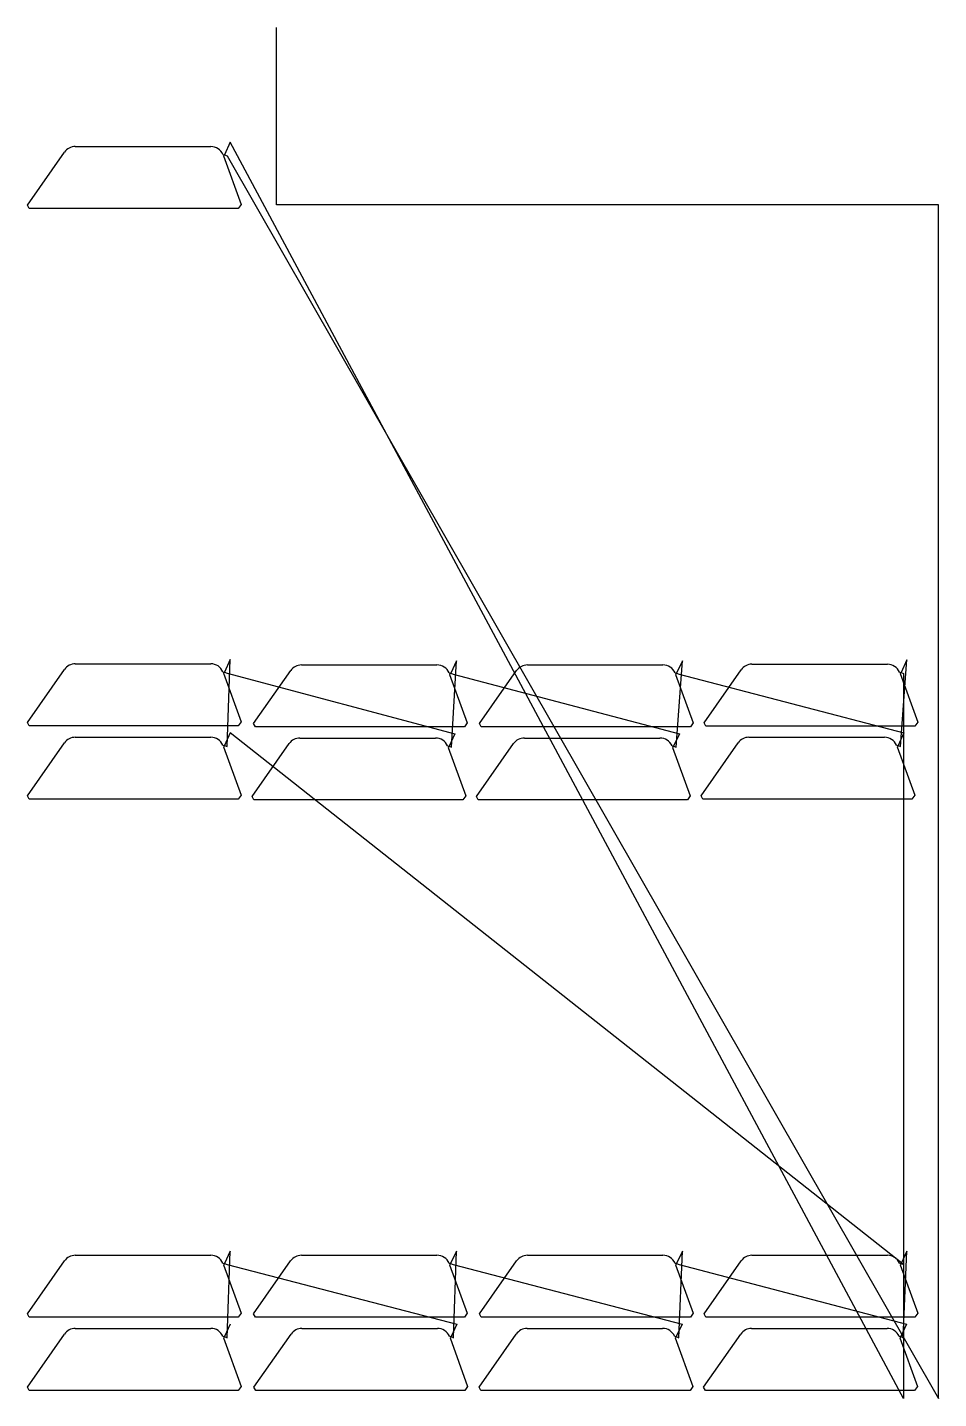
# Model space of a CAD drawing. Header units: metres. Extents: x 15 to 1676, y 0 to 2500.
import ezdxf

# ---------------------------------------------------------------- set-up
doc = ezdxf.new("R2010")
doc.units = ezdxf.units.M

msp = doc.modelspace()

# ---------------------------------------------------------------- linework, layer by layer
at = {"layer": 'TOOL_0'}
for p, q in [((468.745, 2498.986), (468.745, 2499.986)), ((468.745, 2176.535), (468.745, 2498.986)), ((102.189, 2282.794), (349.289, 2282.794)), ((384.813, 2290.58), (374.248, 2267.922)), ((1612.327, -0.013), (384.813, 2290.58)), ((14.907, 2175.986), (82.529, 2272.56)), ((371.285, 2268.395), (374.249, 2267.921)), ((374.248, 2267.922), (372.354, 2265.593)), ((372.354, 2265.593), (404.53, 2177.191)), ((374.249, 2267.921), (378.781, 2265.808)), ((378.781, 2265.808), (1676.081, -0.014)), ((18.13, 2169.794), (14.907, 2175.986)), ((404.53, 2177.191), (399.351, 2169.794)), ((1676.081, 2176.535), (468.745, 2176.535)), ((1676.081, 0.986), (1676.081, 2176.535)), ((399.351, 2169.794), (18.13, 2169.794)), ((14.896, 1232.802), (82.518, 1329.376)), ((102.178, 1339.61), (349.278, 1339.61)), ((371.274, 1325.211), (374.238, 1324.737)), ((384.802, 1347.395), (374.237, 1324.738)), ((378.768, 1188.77), (384.802, 1347.395)), ((427.199, 1230.73), (494.821, 1327.304)), ((514.481, 1337.538), (761.581, 1337.538)), ((797.106, 1345.324), (786.54, 1322.666)), ((788.32, 1187.389), (797.106, 1345.324)), ((839.202, 1230.729), (906.824, 1327.303)), ((926.484, 1337.537), (1173.584, 1337.537)), ((1197.572, 1187.387), (1209.109, 1345.323)), ((1209.109, 1345.323), (1198.543, 1322.665)), ((1248.453, 1232.108), (1316.075, 1328.682)), ((1335.735, 1338.916), (1582.835, 1338.916)), ((1606.823, 1188.766), (1618.359, 1346.702)), ((1618.359, 1346.702), (1607.794, 1324.044)), ((374.237, 1324.738), (372.343, 1322.409)), ((372.343, 1322.409), (404.519, 1234.007)), ((374.238, 1324.737), (378.77, 1322.624)), ((378.77, 1322.624), (794.352, 1212.161)), ((783.577, 1323.139), (786.541, 1322.665)), ((786.54, 1322.666), (784.646, 1320.337)), ((784.646, 1320.337), (816.822, 1231.935)), ((786.541, 1322.665), (791.073, 1320.552)), ((791.073, 1320.552), (1203.604, 1212.158)), ((1195.58, 1323.138), (1198.544, 1322.664)), ((1198.543, 1322.665), (1196.649, 1320.336)), ((1196.649, 1320.336), (1228.825, 1231.934)), ((1198.544, 1322.664), (1203.076, 1320.551)), ((1203.076, 1320.551), (1612.856, 1213.537)), ((1604.831, 1324.517), (1607.795, 1324.043)), ((1607.794, 1324.044), (1605.9, 1321.715)), ((1605.9, 1321.715), (1638.076, 1233.313)), ((1607.795, 1324.043), (1612.327, 1321.93)), ((1612.327, 1321.93), (1612.327, -0.013)), ((18.119, 1226.61), (14.896, 1232.802)), ((399.34, 1226.61), (18.119, 1226.61)), ((404.519, 1234.007), (399.34, 1226.61)), ((430.422, 1224.538), (427.199, 1230.73)), ((816.822, 1231.935), (811.643, 1224.538)), ((842.425, 1224.537), (839.202, 1230.729)), ((1228.825, 1231.934), (1223.646, 1224.537)), ((1251.676, 1225.916), (1248.453, 1232.108)), ((1632.897, 1225.916), (1251.676, 1225.916)), ((1638.076, 1233.313), (1632.897, 1225.916)), ((102.176, 1205.756), (349.276, 1205.756)), ((384.8, 1213.541), (374.235, 1190.884)), ((1612.314, 244.201), (384.8, 1213.541)), ((811.643, 1224.538), (430.422, 1224.538)), ((511.728, 1204.375), (758.828, 1204.375)), ((794.352, 1212.161), (783.787, 1189.503)), ((1223.646, 1224.537), (842.425, 1224.537)), ((920.98, 1204.373), (1168.08, 1204.373)), ((1203.604, 1212.158), (1193.039, 1189.501)), ((1330.231, 1205.752), (1577.331, 1205.752)), ((1612.856, 1213.537), (1602.29, 1190.88)), ((14.894, 1098.948), (82.516, 1195.522)), ((371.272, 1191.357), (374.236, 1190.883)), ((374.235, 1190.884), (372.341, 1188.555)), ((372.341, 1188.555), (404.517, 1100.153)), ((374.236, 1190.883), (378.768, 1188.77)), ((424.446, 1097.567), (492.068, 1194.141)), ((780.824, 1189.976), (783.788, 1189.502)), ((783.787, 1189.503), (781.893, 1187.174)), ((781.893, 1187.174), (814.069, 1098.772)), ((783.788, 1189.502), (788.32, 1187.389)), ((833.698, 1097.565), (901.32, 1194.139)), ((1190.076, 1189.974), (1193.04, 1189.5)), ((1193.039, 1189.501), (1191.145, 1187.172)), ((1191.145, 1187.172), (1223.321, 1098.77)), ((1193.04, 1189.5), (1197.572, 1187.387)), ((1242.949, 1098.944), (1310.571, 1195.518)), ((1599.327, 1191.353), (1602.291, 1190.879)), ((1602.29, 1190.88), (1600.396, 1188.551)), ((1600.396, 1188.551), (1632.572, 1100.149)), ((1602.291, 1190.879), (1606.823, 1188.766)), ((404.517, 1100.153), (399.338, 1092.756)), ((1632.572, 1100.149), (1627.393, 1092.752)), ((18.117, 1092.756), (14.894, 1098.948)), ((399.338, 1092.756), (18.117, 1092.756)), ((427.669, 1091.375), (424.446, 1097.567)), ((808.89, 1091.375), (427.669, 1091.375)), ((814.069, 1098.772), (808.89, 1091.375)), ((836.921, 1091.373), (833.698, 1097.565)), ((1218.142, 1091.373), (836.921, 1091.373)), ((1223.321, 1098.77), (1218.142, 1091.373)), ((1246.172, 1092.752), (1242.949, 1098.944)), ((1627.393, 1092.752), (1246.172, 1092.752)), ((14.882, 154.385), (82.504, 250.959)), ((102.164, 261.193), (349.264, 261.193)), ((384.788, 268.979), (374.223, 246.321)), ((378.754, 110.914), (384.788, 268.979)), ((427.185, 154.383), (494.807, 250.957)), ((514.467, 261.191), (761.567, 261.191)), ((797.091, 268.977), (786.526, 246.319)), ((791.745, 110.912), (797.091, 268.977)), ((839.188, 154.381), (906.81, 250.955)), ((926.47, 261.189), (1173.57, 261.189)), ((1209.095, 268.975), (1198.529, 246.317)), ((1202.373, 110.91), (1209.095, 268.975)), ((1248.44, 154.379), (1316.062, 250.953)), ((1335.722, 261.187), (1582.822, 261.187)), ((1618.346, 268.973), (1607.781, 246.315)), ((1611.624, 110.908), (1618.346, 268.973)), ((371.26, 246.794), (374.224, 246.32)), ((374.223, 246.321), (372.329, 243.992)), ((372.329, 243.992), (404.505, 155.59)), ((374.224, 246.32), (378.756, 244.207)), ((378.756, 244.207), (797.777, 135.684)), ((783.563, 246.792), (786.527, 246.318)), ((786.526, 246.319), (784.632, 243.99)), ((784.632, 243.99), (816.808, 155.588)), ((786.527, 246.318), (791.059, 244.205)), ((791.059, 244.205), (1208.406, 135.682)), ((1195.566, 246.79), (1198.53, 246.316)), ((1198.529, 246.317), (1196.635, 243.988)), ((1196.635, 243.988), (1228.811, 155.586)), ((1198.53, 246.316), (1203.062, 244.203)), ((1203.062, 244.203), (1617.656, 135.68)), ((1604.818, 246.788), (1607.782, 246.314)), ((1607.781, 246.315), (1605.887, 243.986)), ((1605.887, 243.986), (1638.063, 155.584)), ((1607.782, 246.314), (1612.314, 244.201)), ((18.105, 148.193), (14.882, 154.385)), ((404.505, 155.59), (399.326, 148.193)), ((430.408, 148.191), (427.185, 154.383)), ((816.808, 155.588), (811.629, 148.191)), ((842.411, 148.189), (839.188, 154.381)), ((1228.811, 155.586), (1223.632, 148.189)), ((1251.663, 148.187), (1248.44, 154.379)), ((1638.063, 155.584), (1632.884, 148.187)), ((399.326, 148.193), (18.105, 148.193)), ((102.162, 127.9), (349.262, 127.9)), ((384.786, 135.686), (374.221, 113.028)), ((811.629, 148.191), (430.408, 148.191)), ((515.153, 127.898), (762.253, 127.898)), ((797.777, 135.684), (787.212, 113.026)), ((1223.632, 148.189), (842.411, 148.189)), ((925.781, 127.896), (1172.881, 127.896)), ((1208.406, 135.682), (1197.84, 113.024)), ((1632.884, 148.187), (1251.663, 148.187)), ((1335.032, 127.894), (1582.132, 127.894)), ((1617.656, 135.68), (1607.091, 113.022)), ((14.88, 21.092), (82.502, 117.666)), ((371.258, 113.501), (374.222, 113.027)), ((374.221, 113.028), (372.327, 110.699)), ((372.327, 110.699), (404.503, 22.297)), ((374.222, 113.027), (378.754, 110.914)), ((427.871, 21.09), (495.493, 117.664)), ((784.249, 113.499), (787.213, 113.025)), ((787.212, 113.026), (785.318, 110.697)), ((785.318, 110.697), (817.494, 22.295)), ((787.213, 113.025), (791.745, 110.912)), ((838.499, 21.088), (906.121, 117.662)), ((1194.877, 113.497), (1197.841, 113.023)), ((1197.84, 113.024), (1195.946, 110.695)), ((1195.946, 110.695), (1228.122, 22.293)), ((1197.841, 113.023), (1202.373, 110.91)), ((1247.75, 21.086), (1315.372, 117.66)), ((1604.128, 113.495), (1607.092, 113.021)), ((1607.091, 113.022), (1605.197, 110.693)), ((1605.197, 110.693), (1637.373, 22.291)), ((1607.092, 113.021), (1611.624, 110.908)), ((18.103, 14.9), (14.88, 21.092)), ((399.324, 14.9), (18.103, 14.9)), ((404.503, 22.297), (399.324, 14.9)), ((431.094, 14.898), (427.871, 21.09)), ((812.315, 14.898), (431.094, 14.898)), ((817.494, 22.295), (812.315, 14.898)), ((841.722, 14.896), (838.499, 21.088)), ((1222.943, 14.896), (841.722, 14.896)), ((1228.122, 22.293), (1222.943, 14.896)), ((1250.973, 14.894), (1247.75, 21.086)), ((1632.194, 14.894), (1250.973, 14.894)), ((1637.373, 22.291), (1632.194, 14.894)), ((1676.081, -0.014), (1676.081, 0.986)), ((1676.081, 0.986), (1676.081, -0.014)), ((1676.081, -0.014), (1676.081, 0.986))]:
    msp.add_line(p, q, dxfattribs=at)
for centre, start, end in [((102.189, 2258.794), 90, 145.000157), ((349.289, 2258.794), 23.580713, 90), ((102.178, 1315.61), 90, 145.000157), ((349.278, 1315.61), 23.580713, 90), ((514.481, 1313.538), 90, 145.000157), ((761.581, 1313.538), 23.580713, 90), ((926.484, 1313.537), 90, 145.000157), ((1173.584, 1313.537), 23.580713, 90), ((1335.735, 1314.916), 90, 145.000157), ((1582.835, 1314.916), 23.580713, 90), ((102.176, 1181.756), 90, 145.000157), ((349.276, 1181.756), 23.580713, 90), ((511.728, 1180.375), 90, 145.000157), ((758.828, 1180.375), 23.580713, 90), ((920.98, 1180.373), 90, 145.000157), ((1168.08, 1180.373), 23.580713, 90), ((1330.231, 1181.752), 90, 145.000157), ((1577.331, 1181.752), 23.580713, 90), ((102.164, 237.193), 90, 145.000157), ((349.264, 237.193), 23.580713, 90), ((514.467, 237.191), 90, 145.000157), ((761.567, 237.191), 23.580713, 90), ((926.47, 237.189), 90, 145.000157), ((1173.57, 237.189), 23.580713, 90), ((1335.722, 237.187), 90, 145.000157), ((1582.822, 237.187), 23.580713, 90), ((102.162, 103.9), 90, 145.000157), ((349.262, 103.9), 23.580713, 90), ((515.153, 103.898), 90, 145.000157), ((762.253, 103.898), 23.580713, 90), ((925.781, 103.896), 90, 145.000157), ((1172.881, 103.896), 23.580713, 90), ((1335.032, 103.894), 90, 145.000157), ((1582.132, 103.894), 23.580713, 90)]:
    msp.add_arc(centre, 24, start, end, dxfattribs=at)

doc.saveas('drawing.dxf')
